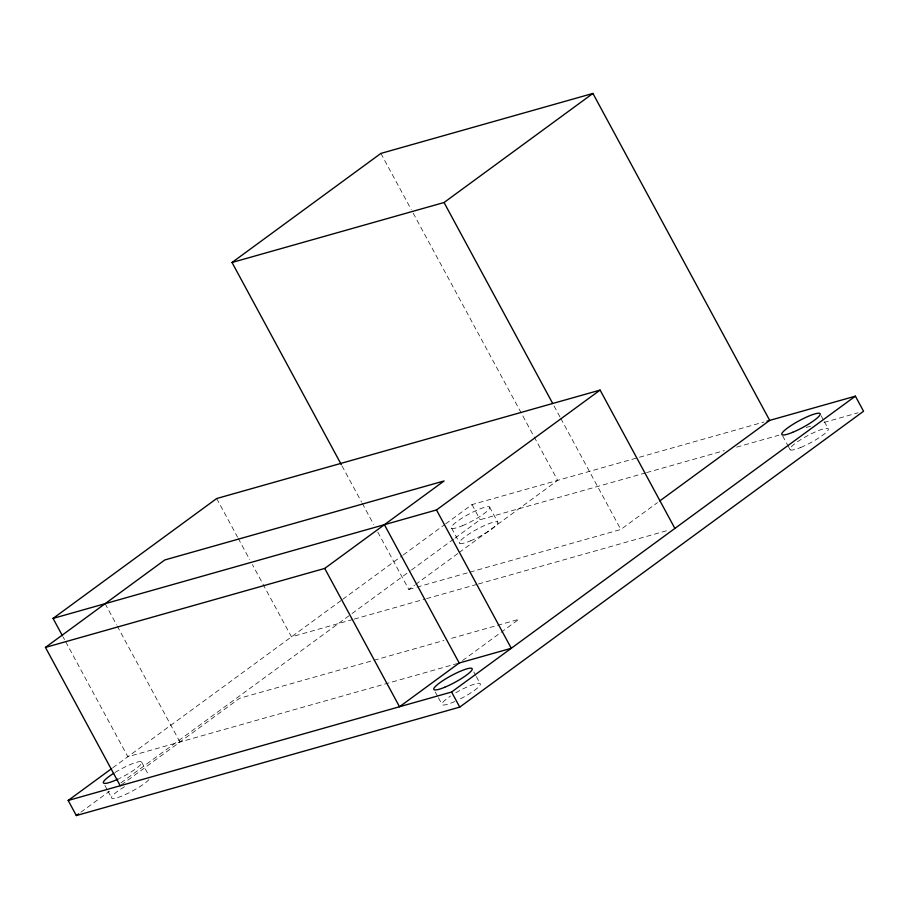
<?xml version="1.0" encoding="UTF-8"?>
<svg xmlns="http://www.w3.org/2000/svg" width="909" height="909" viewBox="0 0 909 909"><rect width="100%" height="100%" fill="white"/><g stroke="black" fill="none" stroke-linecap="round" stroke-linejoin="round"><path stroke-width="0.68" stroke-dasharray="4.54 3.41" d="M112.784 767.775L341.568 600.156M342.716 599.315L402.198 555.729M403.335 554.899L444.524 524.72M445.66 523.879L471.976 504.609L763.969 422.015M80.901 812.203L109.5 791.25M120.942 782.865L350.874 614.404M352.01 613.564L410.357 570.818M411.493 569.988L453.818 538.969M454.966 538.139L480.134 519.698L645.231 472.998M121.374 784.91L239.612 698.271L443.956 640.481M377.758 532.038L408.8 589.441L414.527 585.248M415.674 584.407L458.045 553.365M459.181 552.524L557.672 480.372L411.925 210.82M469.964 572.136L620.824 529.47L657.468 502.62M462.579 660.536L518.891 619.29L449.41 638.936M646.594 472.612L724.371 450.614M736.654 447.137L778.956 435.184M806.238 427.457L813.066 425.526M823.986 422.446L858.096 412.8M408.8 589.441L415.595 587.521M416.958 587.134L468.601 572.522M352.874 619.484L291.471 636.857L252.395 564.58M354.237 619.109L425.185 599.031M426.56 598.645L477.043 584.373M478.407 583.987L669.433 529.958M457.841 663.4L127.851 756.731L65.187 640.834M821.202 415.845L823.702 420.492M824.338 421.651L828.099 428.616M782.638 435.854L787.66 445.137M788.285 446.296L790.171 449.785M554.024 405.925L560.103 417.163M560.773 418.401L620.824 529.47M380.882 153.416L411.254 209.57M489.531 506.972L497.689 522.061M471.976 504.609L480.134 519.698M451.603 528.14L459.761 543.241M473.85 671.956L475.725 675.444M476.361 676.603L480.122 683.568M342 465.897L361.566 502.086M362.248 503.336L373.713 524.55M435.286 691.965L437.797 696.612M438.422 697.771L442.194 704.736M216.683 498.53L237.567 537.162M238.238 538.412L249.691 559.592M105.137 603.678L116.591 624.869M117.261 626.108L179.925 742.005M141.554 761.935L149.087 775.866M63.175 637.095L64.516 639.595M104.876 785.421L107.387 790.069M108.012 791.228L111.784 798.193M115.045 772.457A21.782 3.818 -28.4 0 1 141.702 762.083A21.782 3.818 -28.4 0 1 119.352 778.456M455.795 692.783A21.782 3.818 -28.4 0 1 480.35 683.852A21.782 3.818 -28.4 0 1 458.67 699.725M454.841 701.509A21.782 3.818 -28.4 0 1 442.047 704.6A21.782 3.818 -28.4 0 1 450.659 695.976M148.928 779.581A21.782 3.818 -28.4 0 1 116.784 797.829A21.782 3.818 -28.4 0 1 125.385 786.24M462.261 525.777A21.782 3.818 -28.4 0 0 489.746 507.256A21.782 3.818 -28.4 0 0 459.681 519.653A21.782 3.818 -28.4 0 0 462.261 525.777M470.419 540.866A21.782 3.818 -28.4 0 0 497.916 522.345A21.782 3.818 -28.4 0 0 467.84 534.742A21.782 3.818 -28.4 0 0 470.419 540.866M800.829 447.41A21.782 3.818 -28.4 0 0 828.326 428.9A21.782 3.818 -28.4 0 0 798.25 441.285A21.782 3.818 -28.4 0 0 800.829 447.41"/><path stroke-width="1.36" d="M341.329 464.647L232.022 262.485L380.882 153.416L592.918 93.445L769.696 420.401L659.764 500.939M232.022 262.485L444.046 202.514L592.918 93.445M62.494 635.857L53.063 618.404L216.683 498.53L600.099 390.086L674.887 528.413M45.45 647.413L164.824 559.944L444.092 480.963L324.718 568.42L45.45 647.413L120.238 785.74M53.063 618.404L436.479 509.96L600.099 390.086M766.98 421.162L855.392 396.165L863.55 411.254L459.749 707.111L76.333 815.555L68.175 800.465L111.682 768.582M76.333 815.555L78.617 813.873M436.479 509.96L511.278 648.287L459.204 663.013L399.517 706.747L324.718 568.42M68.175 800.465L451.591 692.022L855.392 396.165M444.046 202.514L552.683 403.437M384.405 524.686L459.204 663.013M451.591 692.022L459.749 707.111M118.159 779.024A21.782 3.818 -28.4 0 1 103.478 782.956A21.782 3.818 -28.4 0 1 113.807 773.229M444.694 687.272A21.782 3.818 -28.4 0 0 472.18 668.763A21.782 3.818 -28.4 0 0 442.115 681.148A21.782 3.818 -28.4 0 0 444.694 687.272M792.671 432.32A21.782 3.818 -28.4 0 0 820.157 413.811A21.782 3.818 -28.4 0 0 790.091 426.196A21.782 3.818 -28.4 0 0 792.671 432.32"/></g></svg>
